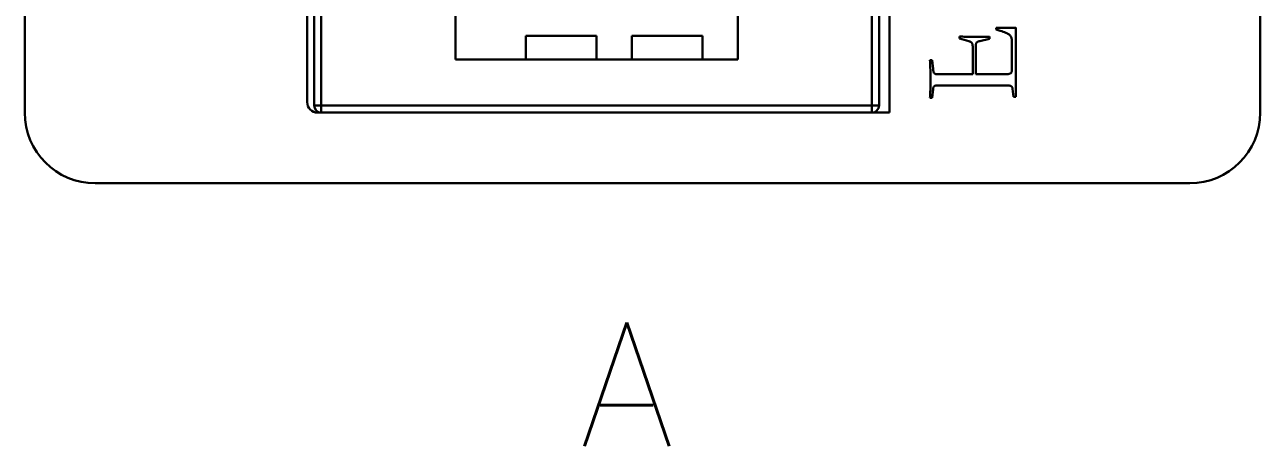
# Model space of a CAD drawing. Header units: millimetres. Extents: x -105 to 105, y -148 to 148.
# Drawn here: x -20.57 to 14.43, y 30.01 to 41.94 of the extents above; entities that cross this region are included whole.
import ezdxf
from ezdxf.enums import TextEntityAlignment as Align

# ---------------------------------------------------------------- set-up
doc = ezdxf.new("R2010")
doc.units = ezdxf.units.MM
doc.layers.get('0').update_dxf_attribs({"lineweight": 18})
doc.layers.add('尺寸线层', color=3, linetype='Continuous', lineweight=18)
doc.styles.get("Standard").update_dxf_attribs({"font": 'txt.shx'})

msp = doc.modelspace()

# ---------------------------------------------------------------- linework, layer by layer
at = {"color": 7, "lineweight": 30, "ltscale": 0.375}
for p, q in [((-20.57, 39.457), (-20.57, 54.457)), ((3.93, 54.457), (3.93, 39.457)), ((14.43, 54.457), (14.43, 39.457))]:
    msp.add_line(p, q, dxfattribs=at)
at = {"color": 7, "lineweight": 30, "ltscale": 0.365}
for p, q in [((-12.37, 39.657), (-12.37, 54.257)), ((-12.17, 39.657), (-12.17, 54.257)), ((3.43, 54.257), (3.43, 39.657)), ((3.63, 54.257), (3.63, 39.657))]:
    msp.add_line(p, q, dxfattribs=at)
at = {"color": 7, "lineweight": 30, "ltscale": 0.36}
msp.add_line((-12.57, 39.757), (-12.57, 54.157), dxfattribs=at)
at = {"color": 7, "lineweight": 30, "ltscale": 0.3}
msp.add_line((-8.37, 52.957), (-8.37, 40.957), dxfattribs=at)
at = {"color": 7, "lineweight": 30, "ltscale": 0.0625}
msp.add_line((-0.37, 40.957), (-0.37, 43.457), dxfattribs=at)
at = {"color": 7, "lineweight": 30, "ltscale": 0.001255}
msp.add_line((6.953, 41.858), (6.953, 41.808), dxfattribs=at)
at = {"color": 7, "lineweight": 30, "ltscale": 0.000514554}
msp.add_line((6.974, 41.857), (6.953, 41.858), dxfattribs=at)
at = {"color": 7, "lineweight": 30, "ltscale": 0.001439}
msp.add_line((6.953, 41.808), (7.008, 41.791), dxfattribs=at)
at = {"color": 7, "lineweight": 30, "ltscale": 0.000540404}
msp.add_line((6.995, 41.857), (6.974, 41.857), dxfattribs=at)
at = {"color": 7, "lineweight": 30, "ltscale": 0.000564761}
msp.add_line((7.018, 41.856), (6.995, 41.857), dxfattribs=at)
at = {"color": 7, "lineweight": 30, "ltscale": 0.001335}
msp.add_line((7.008, 41.791), (7.059, 41.775), dxfattribs=at)
at = {"color": 7, "lineweight": 30, "ltscale": 0.000589887}
msp.add_line((7.041, 41.855), (7.018, 41.856), dxfattribs=at)
at = {"color": 7, "lineweight": 30, "ltscale": 0.000615019}
msp.add_line((7.066, 41.855), (7.041, 41.855), dxfattribs=at)
at = {"color": 7, "lineweight": 30, "ltscale": 0.001232}
msp.add_line((7.059, 41.775), (7.106, 41.759), dxfattribs=at)
at = {"color": 7, "lineweight": 30, "ltscale": 0.000640166}
msp.add_line((7.092, 41.855), (7.066, 41.855), dxfattribs=at)
at = {"color": 7, "lineweight": 30, "ltscale": 0.000665319}
msp.add_line((7.118, 41.854), (7.092, 41.855), dxfattribs=at)
at = {"color": 7, "lineweight": 30, "ltscale": 0.001129}
msp.add_line((7.106, 41.759), (7.148, 41.744), dxfattribs=at)
at = {"color": 7, "lineweight": 30, "ltscale": 0.000690477}
msp.add_line((7.146, 41.854), (7.118, 41.854), dxfattribs=at)
at = {"color": 7, "lineweight": 30, "ltscale": 0.000715643}
msp.add_line((7.174, 41.854), (7.146, 41.854), dxfattribs=at)
at = {"color": 7, "lineweight": 30, "ltscale": 0.001026}
msp.add_line((7.148, 41.744), (7.187, 41.73), dxfattribs=at)
at = {"color": 7, "lineweight": 30, "ltscale": 0.000740052}
msp.add_line((7.204, 41.854), (7.174, 41.854), dxfattribs=at)
at = {"color": 7, "lineweight": 30, "ltscale": 0.000924244}
msp.add_line((7.187, 41.73), (7.221, 41.716), dxfattribs=at)
at = {"color": 7, "lineweight": 30, "ltscale": 0.000997164}
msp.add_line((7.244, 41.854), (7.204, 41.854), dxfattribs=at)
at = {"color": 7, "lineweight": 30, "ltscale": 0.000822836}
msp.add_line((7.221, 41.716), (7.251, 41.702), dxfattribs=at)
at = {"color": 7, "lineweight": 30, "ltscale": 0.000945299}
msp.add_line((7.282, 41.854), (7.244, 41.854), dxfattribs=at)
at = {"color": 7, "lineweight": 30, "ltscale": 0.000723337}
msp.add_line((7.251, 41.702), (7.277, 41.689), dxfattribs=at)
at = {"color": 7, "lineweight": 30, "ltscale": 0.000624754}
msp.add_line((7.277, 41.689), (7.299, 41.677), dxfattribs=at)
at = {"color": 7, "lineweight": 30, "ltscale": 0.000893453}
msp.add_line((7.318, 41.855), (7.282, 41.854), dxfattribs=at)
at = {"color": 7, "lineweight": 30, "ltscale": 0.000529437}
msp.add_line((7.299, 41.677), (7.316, 41.665), dxfattribs=at)
at = {"color": 7, "lineweight": 30, "ltscale": 0.000477164}
msp.add_line((7.316, 41.665), (7.331, 41.653), dxfattribs=at)
at = {"color": 7, "lineweight": 30, "ltscale": 0.000840871}
msp.add_line((7.351, 41.855), (7.318, 41.855), dxfattribs=at)
at = {"color": 7, "lineweight": 30, "ltscale": 0.000469651}
msp.add_line((7.331, 41.653), (7.344, 41.639), dxfattribs=at)
at = {"color": 7, "lineweight": 30, "ltscale": 0.00078907}
msp.add_line((7.383, 41.856), (7.351, 41.855), dxfattribs=at)
at = {"color": 7, "lineweight": 30, "ltscale": 0.000736541}
msp.add_line((7.412, 41.857), (7.383, 41.856), dxfattribs=at)
at = {"color": 7, "lineweight": 30, "ltscale": 0.000684813}
msp.add_line((7.44, 41.858), (7.412, 41.857), dxfattribs=at)
at = {"color": 7, "lineweight": 30, "ltscale": 0.00063315}
msp.add_line((7.465, 41.859), (7.44, 41.858), dxfattribs=at)
at = {"color": 7, "lineweight": 30, "ltscale": 0.000581523}
msp.add_line((7.488, 41.86), (7.465, 41.859), dxfattribs=at)
at = {"color": 7, "lineweight": 30, "ltscale": 0.000529223}
msp.add_line((7.509, 41.862), (7.488, 41.86), dxfattribs=at)
at = {"color": 7, "lineweight": 30, "ltscale": 0.001222}
msp.add_line((7.503, 41.652), (7.504, 41.701), dxfattribs=at)
at = {"color": 7, "lineweight": 30, "ltscale": 0.001308}
msp.add_line((7.503, 41.6), (7.503, 41.652), dxfattribs=at)
at = {"color": 7, "lineweight": 30, "ltscale": 0.001135}
msp.add_line((7.504, 41.701), (7.505, 41.747), dxfattribs=at)
at = {"color": 7, "lineweight": 30, "ltscale": 0.001048}
for p, q in [((7.505, 41.747), (7.506, 41.788)), ((6.256, 41.6), (6.215, 41.6))]:
    msp.add_line(p, q, dxfattribs=at)
at = {"color": 7, "lineweight": 30, "ltscale": 0.000961101}
msp.add_line((7.506, 41.788), (7.508, 41.827), dxfattribs=at)
at = {"color": 7, "lineweight": 30, "ltscale": 0.000874523}
msp.add_line((7.508, 41.827), (7.509, 41.862), dxfattribs=at)
at = {"color": 7, "lineweight": 30, "ltscale": 0.05}
for p, q in [((-4.37, 41.629), (-6.37, 41.629)), ((-3.37, 41.629), (-1.37, 41.629)), ((-8.37, 40.957), (-6.37, 40.957)), ((-4.37, 40.957), (-6.37, 40.957)), ((-3.37, 40.957), (-1.37, 40.957))]:
    msp.add_line(p, q, dxfattribs=at)
at = {"color": 7, "lineweight": 30, "ltscale": 0.016795}
for p, q in [((-6.37, 40.957), (-6.37, 41.629)), ((-4.37, 40.957), (-4.37, 41.629)), ((-3.37, 40.957), (-3.37, 41.629)), ((-1.37, 40.957), (-1.37, 41.629))]:
    msp.add_line(p, q, dxfattribs=at)
at = {"color": 7, "lineweight": 30, "ltscale": 0.001351}
msp.add_line((5.91, 41.611), (5.91, 41.557), dxfattribs=at)
at = {"color": 7, "lineweight": 30, "ltscale": 0.001117}
msp.add_line((5.955, 41.609), (5.91, 41.611), dxfattribs=at)
at = {"color": 7, "lineweight": 30, "ltscale": 0.006963}
msp.add_line((5.91, 41.557), (6.177, 41.476), dxfattribs=at)
at = {"color": 7, "lineweight": 30, "ltscale": 0.001106}
msp.add_line((5.999, 41.607), (5.955, 41.609), dxfattribs=at)
at = {"color": 7, "lineweight": 30, "ltscale": 0.001097}
for p, q in [((6.043, 41.605), (5.999, 41.607)), ((6.586, 41.601), (6.542, 41.6))]:
    msp.add_line(p, q, dxfattribs=at)
at = {"color": 7, "lineweight": 30, "ltscale": 0.001086}
msp.add_line((6.086, 41.603), (6.043, 41.605), dxfattribs=at)
at = {"color": 7, "lineweight": 30, "ltscale": 0.001077}
msp.add_line((6.13, 41.602), (6.086, 41.603), dxfattribs=at)
at = {"color": 7, "lineweight": 30, "ltscale": 0.001067}
msp.add_line((6.172, 41.601), (6.13, 41.602), dxfattribs=at)
at = {"color": 7, "lineweight": 30, "ltscale": 0.001058}
msp.add_line((6.215, 41.6), (6.172, 41.601), dxfattribs=at)
at = {"color": 7, "lineweight": 30, "ltscale": 0.000389656}
msp.add_line((6.177, 41.476), (6.192, 41.471), dxfattribs=at)
at = {"color": 7, "lineweight": 30, "ltscale": 0.000363276}
msp.add_line((6.192, 41.471), (6.205, 41.466), dxfattribs=at)
at = {"color": 7, "lineweight": 30, "ltscale": 0.000337287}
msp.add_line((6.205, 41.466), (6.218, 41.46), dxfattribs=at)
at = {"color": 7, "lineweight": 30, "ltscale": 0.000312301}
msp.add_line((6.218, 41.46), (6.229, 41.455), dxfattribs=at)
at = {"color": 7, "lineweight": 30, "ltscale": 0.000289398}
msp.add_line((6.229, 41.455), (6.239, 41.449), dxfattribs=at)
at = {"color": 7, "lineweight": 30, "ltscale": 0.000267844}
msp.add_line((6.239, 41.449), (6.247, 41.442), dxfattribs=at)
at = {"color": 7, "lineweight": 30, "ltscale": 0.000248811}
msp.add_line((6.247, 41.442), (6.255, 41.436), dxfattribs=at)
at = {"color": 7, "lineweight": 30, "ltscale": 0.000232622}
msp.add_line((6.255, 41.436), (6.261, 41.429), dxfattribs=at)
at = {"color": 7, "lineweight": 30, "ltscale": 0.001038}
msp.add_line((6.298, 41.599), (6.256, 41.6), dxfattribs=at)
at = {"color": 7, "lineweight": 30, "ltscale": 0.00021981}
msp.add_line((6.261, 41.429), (6.266, 41.421), dxfattribs=at)
at = {"color": 7, "lineweight": 30, "ltscale": 0.000210528}
msp.add_line((6.266, 41.421), (6.27, 41.414), dxfattribs=at)
at = {"color": 7, "lineweight": 30, "ltscale": 0.000224818}
msp.add_line((6.27, 41.414), (6.272, 41.405), dxfattribs=at)
at = {"color": 7, "lineweight": 30, "ltscale": 0.000259434}
msp.add_line((6.272, 41.405), (6.275, 41.395), dxfattribs=at)
at = {"color": 7, "lineweight": 30, "ltscale": 0.000295471}
msp.add_line((6.275, 41.395), (6.277, 41.384), dxfattribs=at)
at = {"color": 7, "lineweight": 30, "ltscale": 0.000331906}
msp.add_line((6.277, 41.384), (6.279, 41.371), dxfattribs=at)
at = {"color": 7, "lineweight": 30, "ltscale": 0.000369453}
msp.add_line((6.279, 41.371), (6.281, 41.356), dxfattribs=at)
at = {"color": 7, "lineweight": 30, "ltscale": 0.000407018}
msp.add_line((6.281, 41.356), (6.283, 41.34), dxfattribs=at)
at = {"color": 7, "lineweight": 30, "ltscale": 0.000444833}
msp.add_line((6.283, 41.34), (6.284, 41.322), dxfattribs=at)
at = {"color": 7, "lineweight": 30, "ltscale": 0.000483127}
msp.add_line((6.284, 41.322), (6.284, 41.303), dxfattribs=at)
at = {"color": 7, "lineweight": 30, "ltscale": 0.000521404}
msp.add_line((6.284, 41.303), (6.285, 41.282), dxfattribs=at)
at = {"color": 7, "lineweight": 30, "ltscale": 0.001028}
msp.add_line((6.339, 41.599), (6.298, 41.599), dxfattribs=at)
at = {"color": 7, "lineweight": 30, "ltscale": 0.001375}
msp.add_line((6.394, 41.599), (6.339, 41.599), dxfattribs=at)
at = {"color": 7, "lineweight": 30, "ltscale": 0.000314549}
msp.add_line((6.374, 41.362), (6.375, 41.374), dxfattribs=at)
at = {"color": 7, "lineweight": 30, "ltscale": 0.000336308}
msp.add_line((6.374, 41.348), (6.374, 41.362), dxfattribs=at)
at = {"color": 7, "lineweight": 30, "ltscale": 0.020081}
msp.add_line((6.374, 40.545), (6.374, 41.348), dxfattribs=at)
at = {"color": 7, "lineweight": 30, "ltscale": 0.000293355}
msp.add_line((6.375, 41.374), (6.376, 41.386), dxfattribs=at)
at = {"color": 7, "lineweight": 30, "ltscale": 0.000272467}
msp.add_line((6.376, 41.386), (6.377, 41.397), dxfattribs=at)
at = {"color": 7, "lineweight": 30, "ltscale": 0.000252197}
msp.add_line((6.377, 41.397), (6.379, 41.407), dxfattribs=at)
at = {"color": 7, "lineweight": 30, "ltscale": 0.000232786}
msp.add_line((6.379, 41.407), (6.381, 41.416), dxfattribs=at)
at = {"color": 7, "lineweight": 30, "ltscale": 0.00021467}
msp.add_line((6.381, 41.416), (6.384, 41.424), dxfattribs=at)
at = {"color": 7, "lineweight": 30, "ltscale": 0.000197635}
msp.add_line((6.384, 41.424), (6.387, 41.431), dxfattribs=at)
at = {"color": 7, "lineweight": 30, "ltscale": 0.000182993}
msp.add_line((6.387, 41.431), (6.391, 41.437), dxfattribs=at)
at = {"color": 7, "lineweight": 30, "ltscale": 0.000169837}
msp.add_line((6.391, 41.437), (6.395, 41.443), dxfattribs=at)
at = {"color": 7, "lineweight": 30, "ltscale": 0.001305}
msp.add_line((6.446, 41.6), (6.394, 41.599), dxfattribs=at)
at = {"color": 7, "lineweight": 30, "ltscale": 0.000171173}
msp.add_line((6.395, 41.443), (6.4, 41.448), dxfattribs=at)
at = {"color": 7, "lineweight": 30, "ltscale": 0.000187076}
msp.add_line((6.4, 41.448), (6.406, 41.452), dxfattribs=at)
at = {"color": 7, "lineweight": 30, "ltscale": 0.000205679}
msp.add_line((6.406, 41.452), (6.412, 41.457), dxfattribs=at)
at = {"color": 7, "lineweight": 30, "ltscale": 0.000225443}
msp.add_line((6.412, 41.457), (6.42, 41.461), dxfattribs=at)
at = {"color": 7, "lineweight": 30, "ltscale": 0.000246529}
msp.add_line((6.42, 41.461), (6.429, 41.465), dxfattribs=at)
at = {"color": 7, "lineweight": 30, "ltscale": 0.000268403}
msp.add_line((6.429, 41.465), (6.439, 41.469), dxfattribs=at)
at = {"color": 7, "lineweight": 30, "ltscale": 0.000291031}
msp.add_line((6.439, 41.469), (6.45, 41.473), dxfattribs=at)
at = {"color": 7, "lineweight": 30, "ltscale": 0.001235}
msp.add_line((6.496, 41.6), (6.446, 41.6), dxfattribs=at)
at = {"color": 7, "lineweight": 30, "ltscale": 0.000315035}
msp.add_line((6.45, 41.473), (6.462, 41.477), dxfattribs=at)
at = {"color": 7, "lineweight": 30, "ltscale": 0.000338032}
msp.add_line((6.462, 41.477), (6.475, 41.48), dxfattribs=at)
at = {"color": 7, "lineweight": 30, "ltscale": 0.000362871}
msp.add_line((6.475, 41.48), (6.49, 41.483), dxfattribs=at)
at = {"color": 7, "lineweight": 30, "ltscale": 0.007026}
msp.add_line((6.49, 41.483), (6.764, 41.545), dxfattribs=at)
at = {"color": 7, "lineweight": 30, "ltscale": 0.001167}
msp.add_line((6.542, 41.6), (6.496, 41.6), dxfattribs=at)
at = {"color": 7, "lineweight": 30, "ltscale": 0.001027}
msp.add_line((6.627, 41.602), (6.586, 41.601), dxfattribs=at)
at = {"color": 7, "lineweight": 30, "ltscale": 0.00095781}
msp.add_line((6.666, 41.603), (6.627, 41.602), dxfattribs=at)
at = {"color": 7, "lineweight": 30, "ltscale": 0.000888541}
msp.add_line((6.701, 41.604), (6.666, 41.603), dxfattribs=at)
at = {"color": 7, "lineweight": 30, "ltscale": 0.000820053}
msp.add_line((6.734, 41.605), (6.701, 41.604), dxfattribs=at)
at = {"color": 7, "lineweight": 30, "ltscale": 0.000749339}
msp.add_line((6.764, 41.607), (6.734, 41.605), dxfattribs=at)
at = {"color": 7, "lineweight": 30, "ltscale": 0.001545}
msp.add_line((6.764, 41.545), (6.764, 41.607), dxfattribs=at)
at = {"color": 7, "lineweight": 30, "ltscale": 0.000467055}
msp.add_line((7.344, 41.639), (7.355, 41.625), dxfattribs=at)
at = {"color": 7, "lineweight": 30, "ltscale": 0.00047068}
msp.add_line((7.355, 41.625), (7.366, 41.609), dxfattribs=at)
at = {"color": 7, "lineweight": 30, "ltscale": 0.000478533}
msp.add_line((7.366, 41.609), (7.374, 41.591), dxfattribs=at)
at = {"color": 7, "lineweight": 30, "ltscale": 0.000491127}
msp.add_line((7.374, 41.591), (7.381, 41.573), dxfattribs=at)
at = {"color": 7, "lineweight": 30, "ltscale": 0.000508817}
msp.add_line((7.381, 41.573), (7.386, 41.553), dxfattribs=at)
at = {"color": 7, "lineweight": 30, "ltscale": 0.000530068}
msp.add_line((7.386, 41.553), (7.39, 41.533), dxfattribs=at)
at = {"color": 7, "lineweight": 30, "ltscale": 0.000555213}
msp.add_line((7.39, 41.533), (7.393, 41.511), dxfattribs=at)
at = {"color": 7, "lineweight": 30, "ltscale": 0.000583604}
msp.add_line((7.393, 41.511), (7.393, 41.487), dxfattribs=at)
at = {"color": 7, "lineweight": 30, "ltscale": 0.020757}
msp.add_line((7.393, 41.487), (7.393, 40.657), dxfattribs=at)
at = {"color": 7, "lineweight": 30, "ltscale": 0.001656}
msp.add_line((7.501, 41.356), (7.502, 41.422), dxfattribs=at)
at = {"color": 7, "lineweight": 30, "ltscale": 0.006115}
msp.add_line((7.502, 41.111), (7.501, 41.356), dxfattribs=at)
at = {"color": 7, "lineweight": 30, "ltscale": 0.001395}
msp.add_line((7.502, 41.544), (7.503, 41.6), dxfattribs=at)
at = {"color": 7, "lineweight": 30, "ltscale": 0.001482}
msp.add_line((7.502, 41.485), (7.502, 41.544), dxfattribs=at)
at = {"color": 7, "lineweight": 30, "ltscale": 0.001569}
msp.add_line((7.502, 41.422), (7.502, 41.485), dxfattribs=at)
at = {"color": 7, "lineweight": 30, "ltscale": 0.025}
for p, q in [((-4.37, 40.957), (-3.37, 40.957)), ((-1.37, 40.957), (-0.37, 40.957))]:
    msp.add_line(p, q, dxfattribs=at)
at = {"color": 7, "lineweight": 30, "ltscale": 0.000560011}
msp.add_line((6.285, 41.282), (6.285, 41.259), dxfattribs=at)
at = {"color": 7, "lineweight": 30, "ltscale": 0.01786}
msp.add_line((6.285, 41.259), (6.285, 40.545), dxfattribs=at)
at = {"color": 7, "lineweight": 30, "ltscale": 0.005563}
msp.add_line((7.502, 40.889), (7.502, 41.111), dxfattribs=at)
at = {"color": 7, "lineweight": 30, "ltscale": 0.001544}
for p, q in [((5.134, 40.939), (5.072, 40.939)), ((5.072, 39.873), (5.134, 39.873))]:
    msp.add_line(p, q, dxfattribs=at)
at = {"color": 7, "lineweight": 30, "ltscale": 0.001334}
for p, q in [((5.072, 40.939), (5.075, 40.886)), ((5.075, 40.886), (5.078, 40.832))]:
    msp.add_line(p, q, dxfattribs=at)
at = {"color": 7, "lineweight": 30, "ltscale": 0.001333}
for p, q in [((5.078, 40.832), (5.08, 40.779)), ((5.08, 40.779), (5.082, 40.726)), ((5.082, 40.726), (5.084, 40.672)), ((5.084, 40.672), (5.085, 40.619)), ((5.085, 40.619), (5.086, 40.566)), ((5.086, 40.566), (5.087, 40.513))]:
    msp.add_line(p, q, dxfattribs=at)
at = {"color": 7, "lineweight": 30, "ltscale": 0.006216}
for p, q in [((5.161, 40.692), (5.134, 40.939)), ((5.134, 39.873), (5.161, 40.12))]:
    msp.add_line(p, q, dxfattribs=at)
at = {"color": 7, "lineweight": 30, "ltscale": 0.000395637}
msp.add_line((5.163, 40.676), (5.161, 40.692), dxfattribs=at)
at = {"color": 7, "lineweight": 30, "ltscale": 0.0003719}
msp.add_line((5.165, 40.661), (5.163, 40.676), dxfattribs=at)
at = {"color": 7, "lineweight": 30, "ltscale": 0.000348883}
msp.add_line((5.167, 40.647), (5.165, 40.661), dxfattribs=at)
at = {"color": 7, "lineweight": 30, "ltscale": 0.000325615}
msp.add_line((5.169, 40.635), (5.167, 40.647), dxfattribs=at)
at = {"color": 7, "lineweight": 30, "ltscale": 0.000303029}
msp.add_line((5.171, 40.623), (5.169, 40.635), dxfattribs=at)
at = {"color": 7, "lineweight": 30, "ltscale": 0.000280346}
msp.add_line((5.174, 40.612), (5.171, 40.623), dxfattribs=at)
at = {"color": 7, "lineweight": 30, "ltscale": 0.000258227}
msp.add_line((5.177, 40.602), (5.174, 40.612), dxfattribs=at)
at = {"color": 7, "lineweight": 30, "ltscale": 0.000236799}
msp.add_line((5.18, 40.593), (5.177, 40.602), dxfattribs=at)
at = {"color": 7, "lineweight": 30, "ltscale": 0.000234103}
msp.add_line((7.384, 40.602), (7.38, 40.593), dxfattribs=at)
at = {"color": 7, "lineweight": 30, "ltscale": 0.000246854}
msp.add_line((7.387, 40.611), (7.384, 40.602), dxfattribs=at)
at = {"color": 7, "lineweight": 30, "ltscale": 0.000261832}
msp.add_line((7.39, 40.621), (7.387, 40.611), dxfattribs=at)
at = {"color": 7, "lineweight": 30, "ltscale": 0.000279011}
msp.add_line((7.392, 40.632), (7.39, 40.621), dxfattribs=at)
at = {"color": 7, "lineweight": 30, "ltscale": 0.000297743}
msp.add_line((7.393, 40.644), (7.392, 40.632), dxfattribs=at)
at = {"color": 7, "lineweight": 30, "ltscale": 0.000317515}
msp.add_line((7.393, 40.657), (7.393, 40.644), dxfattribs=at)
at = {"color": 7, "lineweight": 30, "ltscale": 0.00501}
msp.add_line((7.502, 40.688), (7.502, 40.889), dxfattribs=at)
at = {"color": 7, "lineweight": 30, "ltscale": 0.004458}
msp.add_line((7.503, 40.51), (7.502, 40.688), dxfattribs=at)
at = {"color": 7, "lineweight": 30, "ltscale": 0.001564}
msp.add_line((5.087, 40.27), (5.086, 40.207), dxfattribs=at)
at = {"color": 7, "lineweight": 30, "ltscale": 0.001332}
for p, q in [((5.087, 40.513), (5.088, 40.459)), ((5.088, 40.459), (5.088, 40.406))]:
    msp.add_line(p, q, dxfattribs=at)
at = {"color": 7, "lineweight": 30, "ltscale": 0.001657}
msp.add_line((5.088, 40.336), (5.087, 40.27), dxfattribs=at)
at = {"color": 7, "lineweight": 30, "ltscale": 0.001749}
msp.add_line((5.088, 40.406), (5.088, 40.336), dxfattribs=at)
at = {"color": 7, "lineweight": 30, "ltscale": 0.000215522}
msp.add_line((5.183, 40.585), (5.18, 40.593), dxfattribs=at)
at = {"color": 7, "lineweight": 30, "ltscale": 0.000195702}
msp.add_line((5.186, 40.578), (5.183, 40.585), dxfattribs=at)
at = {"color": 7, "lineweight": 30, "ltscale": 0.000189355}
msp.add_line((5.191, 40.572), (5.186, 40.578), dxfattribs=at)
at = {"color": 7, "lineweight": 30, "ltscale": 0.000203765}
msp.add_line((5.197, 40.566), (5.191, 40.572), dxfattribs=at)
at = {"color": 7, "lineweight": 30, "ltscale": 0.000227175}
msp.add_line((5.204, 40.561), (5.197, 40.566), dxfattribs=at)
at = {"color": 7, "lineweight": 30, "ltscale": 0.00025596}
msp.add_line((5.214, 40.557), (5.204, 40.561), dxfattribs=at)
at = {"color": 7, "lineweight": 30, "ltscale": 0.000287646}
msp.add_line((5.224, 40.553), (5.214, 40.557), dxfattribs=at)
at = {"color": 7, "lineweight": 30, "ltscale": 0.000323624}
msp.add_line((5.237, 40.55), (5.224, 40.553), dxfattribs=at)
at = {"color": 7, "lineweight": 30, "ltscale": 0.000361672}
msp.add_line((5.251, 40.548), (5.237, 40.55), dxfattribs=at)
at = {"color": 7, "lineweight": 30, "ltscale": 0.00040036}
msp.add_line((5.267, 40.546), (5.251, 40.548), dxfattribs=at)
at = {"color": 7, "lineweight": 30, "ltscale": 0.000440131}
msp.add_line((5.285, 40.545), (5.267, 40.546), dxfattribs=at)
at = {"color": 7, "lineweight": 30, "ltscale": 0.000481488}
msp.add_line((5.304, 40.545), (5.285, 40.545), dxfattribs=at)
at = {"color": 7, "lineweight": 30, "ltscale": 0.024522}
msp.add_line((6.285, 40.545), (5.304, 40.545), dxfattribs=at)
at = {"color": 7, "lineweight": 30, "ltscale": 0.021432}
msp.add_line((7.231, 40.545), (6.374, 40.545), dxfattribs=at)
at = {"color": 7, "lineweight": 30, "ltscale": 0.000431099}
msp.add_line((7.248, 40.545), (7.231, 40.545), dxfattribs=at)
at = {"color": 7, "lineweight": 30, "ltscale": 0.000405492}
msp.add_line((7.265, 40.546), (7.248, 40.545), dxfattribs=at)
at = {"color": 7, "lineweight": 30, "ltscale": 0.000379527}
msp.add_line((7.28, 40.547), (7.265, 40.546), dxfattribs=at)
at = {"color": 7, "lineweight": 30, "ltscale": 0.000355591}
msp.add_line((7.294, 40.549), (7.28, 40.547), dxfattribs=at)
at = {"color": 7, "lineweight": 30, "ltscale": 0.000330634}
msp.add_line((7.307, 40.551), (7.294, 40.549), dxfattribs=at)
at = {"color": 7, "lineweight": 30, "ltscale": 0.00030806}
msp.add_line((7.319, 40.553), (7.307, 40.551), dxfattribs=at)
at = {"color": 7, "lineweight": 30, "ltscale": 0.000284068}
msp.add_line((7.33, 40.556), (7.319, 40.553), dxfattribs=at)
at = {"color": 7, "lineweight": 30, "ltscale": 0.000263424}
msp.add_line((7.34, 40.56), (7.33, 40.556), dxfattribs=at)
at = {"color": 7, "lineweight": 30, "ltscale": 0.00024355}
msp.add_line((7.349, 40.564), (7.34, 40.56), dxfattribs=at)
at = {"color": 7, "lineweight": 30, "ltscale": 0.00022485}
msp.add_line((7.357, 40.568), (7.349, 40.564), dxfattribs=at)
at = {"color": 7, "lineweight": 30, "ltscale": 0.000215676}
msp.add_line((7.364, 40.573), (7.357, 40.568), dxfattribs=at)
at = {"color": 7, "lineweight": 30, "ltscale": 0.000214649}
msp.add_line((7.37, 40.579), (7.364, 40.573), dxfattribs=at)
at = {"color": 7, "lineweight": 30, "ltscale": 0.000218089}
msp.add_line((7.375, 40.586), (7.37, 40.579), dxfattribs=at)
at = {"color": 7, "lineweight": 30, "ltscale": 0.000224499}
msp.add_line((7.38, 40.593), (7.375, 40.586), dxfattribs=at)
at = {"color": 7, "lineweight": 30, "ltscale": 0.003906}
msp.add_line((7.503, 40.354), (7.503, 40.51), dxfattribs=at)
at = {"color": 7, "lineweight": 30, "ltscale": 0.003354}
msp.add_line((7.504, 40.22), (7.503, 40.354), dxfattribs=at)
at = {"color": 7, "lineweight": 30, "ltscale": 0.000918072}
msp.add_line((5.075, 39.91), (5.072, 39.873), dxfattribs=at)
at = {"color": 7, "lineweight": 30, "ltscale": 0.00101}
msp.add_line((5.078, 39.95), (5.075, 39.91), dxfattribs=at)
at = {"color": 7, "lineweight": 30, "ltscale": 0.001102}
msp.add_line((5.08, 39.994), (5.078, 39.95), dxfattribs=at)
at = {"color": 7, "lineweight": 30, "ltscale": 0.001194}
msp.add_line((5.082, 40.042), (5.08, 39.994), dxfattribs=at)
at = {"color": 7, "lineweight": 30, "ltscale": 0.001287}
msp.add_line((5.084, 40.093), (5.082, 40.042), dxfattribs=at)
at = {"color": 7, "lineweight": 30, "ltscale": 0.001379}
msp.add_line((5.085, 40.148), (5.084, 40.093), dxfattribs=at)
at = {"color": 7, "lineweight": 30, "ltscale": 0.001471}
msp.add_line((5.086, 40.207), (5.085, 40.148), dxfattribs=at)
at = {"color": 7, "lineweight": 30, "ltscale": 0.000320453}
msp.add_line((5.161, 40.12), (5.163, 40.133), dxfattribs=at)
at = {"color": 7, "lineweight": 30, "ltscale": 0.00029981}
msp.add_line((5.163, 40.133), (5.165, 40.145), dxfattribs=at)
at = {"color": 7, "lineweight": 30, "ltscale": 0.000280532}
msp.add_line((5.165, 40.145), (5.168, 40.156), dxfattribs=at)
at = {"color": 7, "lineweight": 30, "ltscale": 0.000261577}
msp.add_line((5.168, 40.156), (5.171, 40.166), dxfattribs=at)
at = {"color": 7, "lineweight": 30, "ltscale": 0.000244045}
msp.add_line((5.171, 40.166), (5.174, 40.175), dxfattribs=at)
at = {"color": 7, "lineweight": 30, "ltscale": 0.000227816}
msp.add_line((5.174, 40.175), (5.178, 40.183), dxfattribs=at)
at = {"color": 7, "lineweight": 30, "ltscale": 0.00021319}
msp.add_line((5.178, 40.183), (5.182, 40.19), dxfattribs=at)
at = {"color": 7, "lineweight": 30, "ltscale": 0.000200209}
msp.add_line((5.182, 40.19), (5.187, 40.197), dxfattribs=at)
at = {"color": 7, "lineweight": 30, "ltscale": 0.000189907}
msp.add_line((5.187, 40.197), (5.192, 40.202), dxfattribs=at)
at = {"color": 7, "lineweight": 30, "ltscale": 0.000182354}
msp.add_line((5.192, 40.202), (5.198, 40.207), dxfattribs=at)
at = {"color": 7, "lineweight": 30, "ltscale": 0.000186124}
msp.add_line((5.198, 40.207), (5.204, 40.211), dxfattribs=at)
at = {"color": 7, "lineweight": 30, "ltscale": 0.000199348}
msp.add_line((5.204, 40.211), (5.211, 40.215), dxfattribs=at)
at = {"color": 7, "lineweight": 30, "ltscale": 0.000215912}
msp.add_line((5.211, 40.215), (5.219, 40.218), dxfattribs=at)
at = {"color": 7, "lineweight": 30, "ltscale": 0.000232504}
msp.add_line((5.219, 40.218), (5.228, 40.221), dxfattribs=at)
at = {"color": 7, "lineweight": 30, "ltscale": 0.000251718}
msp.add_line((5.228, 40.221), (5.238, 40.223), dxfattribs=at)
at = {"color": 7, "lineweight": 30, "ltscale": 0.00027132}
msp.add_line((5.238, 40.223), (5.249, 40.225), dxfattribs=at)
at = {"color": 7, "lineweight": 30, "ltscale": 0.000291536}
msp.add_line((5.249, 40.225), (5.26, 40.226), dxfattribs=at)
at = {"color": 7, "lineweight": 30, "ltscale": 0.000312406}
msp.add_line((5.26, 40.226), (5.273, 40.227), dxfattribs=at)
at = {"color": 7, "lineweight": 30, "ltscale": 0.00033378}
msp.add_line((5.273, 40.227), (5.286, 40.228), dxfattribs=at)
at = {"color": 7, "lineweight": 30, "ltscale": 0.00035557}
msp.add_line((5.286, 40.228), (5.3, 40.228), dxfattribs=at)
at = {"color": 7, "lineweight": 30, "ltscale": 0.048465}
msp.add_line((5.3, 40.228), (7.239, 40.228), dxfattribs=at)
at = {"color": 7, "lineweight": 30, "ltscale": 0.000413534}
msp.add_line((7.239, 40.228), (7.255, 40.228), dxfattribs=at)
at = {"color": 7, "lineweight": 30, "ltscale": 0.000391609}
msp.add_line((7.255, 40.228), (7.271, 40.228), dxfattribs=at)
at = {"color": 7, "lineweight": 30, "ltscale": 0.000369902}
msp.add_line((7.271, 40.228), (7.286, 40.227), dxfattribs=at)
at = {"color": 7, "lineweight": 30, "ltscale": 0.000348476}
msp.add_line((7.286, 40.227), (7.3, 40.226), dxfattribs=at)
at = {"color": 7, "lineweight": 30, "ltscale": 0.000327333}
msp.add_line((7.3, 40.226), (7.313, 40.224), dxfattribs=at)
at = {"color": 7, "lineweight": 30, "ltscale": 0.000306647}
msp.add_line((7.313, 40.224), (7.325, 40.222), dxfattribs=at)
at = {"color": 7, "lineweight": 30, "ltscale": 0.00028642}
msp.add_line((7.325, 40.222), (7.336, 40.22), dxfattribs=at)
at = {"color": 7, "lineweight": 30, "ltscale": 0.000265903}
msp.add_line((7.336, 40.22), (7.346, 40.217), dxfattribs=at)
at = {"color": 7, "lineweight": 30, "ltscale": 0.000247091}
msp.add_line((7.346, 40.217), (7.356, 40.214), dxfattribs=at)
at = {"color": 7, "lineweight": 30, "ltscale": 0.000229744}
msp.add_line((7.356, 40.214), (7.364, 40.211), dxfattribs=at)
at = {"color": 7, "lineweight": 30, "ltscale": 0.000217855}
msp.add_line((7.364, 40.211), (7.372, 40.207), dxfattribs=at)
at = {"color": 7, "lineweight": 30, "ltscale": 0.000214568}
msp.add_line((7.372, 40.207), (7.379, 40.202), dxfattribs=at)
at = {"color": 7, "lineweight": 30, "ltscale": 0.000215548}
msp.add_line((7.379, 40.202), (7.386, 40.196), dxfattribs=at)
at = {"color": 7, "lineweight": 30, "ltscale": 0.000219334}
msp.add_line((7.386, 40.196), (7.392, 40.19), dxfattribs=at)
at = {"color": 7, "lineweight": 30, "ltscale": 0.000226763}
msp.add_line((7.392, 40.19), (7.397, 40.182), dxfattribs=at)
at = {"color": 7, "lineweight": 30, "ltscale": 0.000237592}
msp.add_line((7.397, 40.182), (7.401, 40.174), dxfattribs=at)
at = {"color": 7, "lineweight": 30, "ltscale": 0.000250538}
msp.add_line((7.401, 40.174), (7.405, 40.165), dxfattribs=at)
at = {"color": 7, "lineweight": 30, "ltscale": 0.000265433}
msp.add_line((7.405, 40.165), (7.408, 40.155), dxfattribs=at)
at = {"color": 7, "lineweight": 30, "ltscale": 0.000282979}
msp.add_line((7.408, 40.155), (7.411, 40.144), dxfattribs=at)
at = {"color": 7, "lineweight": 30, "ltscale": 0.000301352}
msp.add_line((7.411, 40.144), (7.413, 40.132), dxfattribs=at)
at = {"color": 7, "lineweight": 30, "ltscale": 0.005736}
msp.add_line((7.413, 40.132), (7.44, 39.904), dxfattribs=at)
at = {"color": 7, "lineweight": 30, "ltscale": 0.001738}
msp.add_line((7.44, 39.904), (7.509, 39.904), dxfattribs=at)
at = {"color": 7, "lineweight": 30, "ltscale": 0.002802}
msp.add_line((7.505, 40.108), (7.504, 40.22), dxfattribs=at)
at = {"color": 7, "lineweight": 30, "ltscale": 0.00225}
msp.add_line((7.506, 40.018), (7.505, 40.108), dxfattribs=at)
at = {"color": 7, "lineweight": 30, "ltscale": 0.001697}
msp.add_line((7.508, 39.95), (7.506, 40.018), dxfattribs=at)
at = {"color": 7, "lineweight": 30, "ltscale": 0.001146}
msp.add_line((7.509, 39.904), (7.508, 39.95), dxfattribs=at)
at = {"color": 7, "lineweight": 30, "ltscale": 0.005}
for p, q in [((-12.37, 39.657), (-12.17, 39.657)), ((-12.17, 39.457), (-12.17, 39.657)), ((3.43, 39.457), (3.43, 39.657)), ((3.63, 39.657), (3.43, 39.657))]:
    msp.add_line(p, q, dxfattribs=at)
at = {"color": 7, "lineweight": 30, "ltscale": 0.389999}
for p, q in [((3.43, 39.657), (-12.17, 39.657)), ((3.43, 39.457), (-12.17, 39.457))]:
    msp.add_line(p, q, dxfattribs=at)
at = {"color": 7, "lineweight": 30, "ltscale": 0.405}
msp.add_line((3.93, 39.457), (-12.27, 39.457), dxfattribs=at)
at = {"color": 7, "lineweight": 30}
msp.add_line((12.43, 37.457), (-18.57, 37.457), dxfattribs=at)
for centre, radius, start, end in [((-12.27, 39.757), 0.3, 180, 270), ((-12.17, 39.657), 0.2, 180, 270), ((3.43, 39.657), 0.2, 270, 0), ((-18.57, 39.457), 2, 180, 270), ((12.43, 39.457), 2, 270, 0)]:
    msp.add_arc(centre, radius, start, end, dxfattribs=at)

# ---------------------------------------------------------------- texts
at = {"layer": '尺寸线层', "color": 7}
msp.add_text('A', height=3.5, dxfattribs=at).set_placement((-3.515, 31.763), align=Align.MIDDLE_CENTER)

doc.saveas('drawing.dxf')
